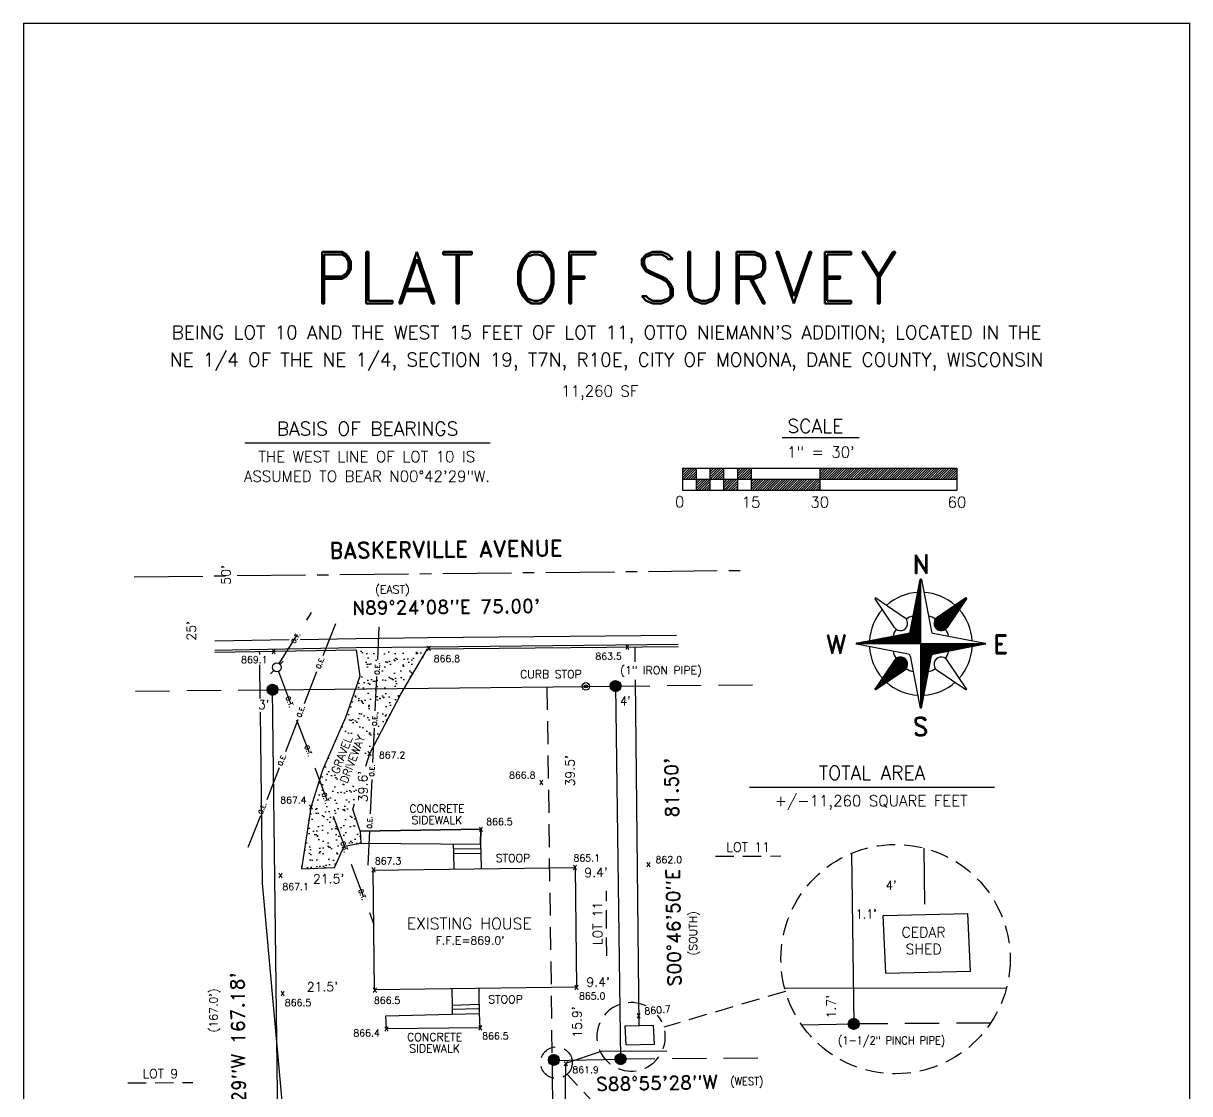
# Model space of a CAD drawing. Extents: x 831028 to 919050, y 477368 to 477788.
# Drawn here: x 831027.5 to 831282.5, y 477554.5 to 477788.4 of the extents above; entities that cross this region are included whole.
import ezdxf
from ezdxf.enums import TextEntityAlignment as Align

# ---------------------------------------------------------------- set-up
doc = ezdxf.new("R2010")
doc.units = 0
doc.header["$MEASUREMENT"] = 0
for name, pattern in [('ACAD_ISO10W100', [18, 12, -3, 0, -3]), ('CENTER2', [1.125, 0.75, -0.125, 0.125, -0.125]), ('DASHED', [0.75, 0.5, -0.25]), ('DASHED2', [0.375, 0.25, -0.125])]:
    doc.linetypes.add(name, pattern=pattern)
doc.layers.get('0').update_dxf_attribs({"linetype": 'CONTINUOUS'})
for name, color, linetype in [('AJOINERS', 3, 'DASHED2'), ('ANNOTATION', 7, 'CONTINUOUS'), ('BOUNDARY', 5, 'CONTINUOUS'), ('BUILDINGS', 3, 'CONTINUOUS'), ('CL', 2, 'ACAD_ISO10W100'), ('concrere', 1, 'CONTINUOUS'), ('FENCE', 1, 'FENCELINE1'), ('GRAVEL', 1, 'CONTINUOUS'), ('OVERHEAD', 7, 'DASHED'), ('SYMBOLS', 3, 'CONTINUOUS'), ('TEXT', 7, 'CONTINUOUS'), ('TITLES', 3, 'CONTINUOUS')]:
    doc.layers.add(name, color=color, linetype=linetype)
doc.styles.add('ROMAND', font='romand', dxfattribs={"oblique": 10, "height": 8})
doc.styles.add('ROMANS', font='romans', dxfattribs={"oblique": 1, "height": 10})
doc.linetypes.add('FENCELINE1', pattern='A,0.25,-0.1,[133,ltypeshp.shx,S=0.1,R=0,X=-0.1,Y=0],-0.1,1', length=1.45)
doc.linetypes.add('FENCELINE2', pattern='A,0.25,-0.1,[132,ltypeshp.shx,S=0.1,R=0,X=-0.1,Y=0],-0.1,1', length=1.45)
doc.linetypes.add('ZIGZAG', pattern='A,0.0001,-0.2,[131,ltypeshp.shx,S=0.2,R=0,X=-0.2,Y=0],-0.4,[131,ltypeshp.shx,S=0.2,R=180,X=0.2,Y=0],-0.2', length=0.8001)

# ---------------------------------------------------------------- blocks, each defined once
blk = doc.blocks.new('*X2')
at = {"color": 0}
for p, q in [((4792.35, 13162.2, 100), (4794.27, 13164.12, 100)), ((4792.35, 13162.37, 100), (4794.1, 13164.12, 100)), ((4792.37, 13162.57, 100), (4793.91, 13164.11, 100)), ((4792.37, 13162.04, 100), (4794.43, 13164.1, 100)), ((4792.4, 13161.9, 100), (4794.58, 13164.07, 100)), ((4792.41, 13162.79, 100), (4793.69, 13164.06, 100)), ((4792.44, 13161.76, 100), (4794.72, 13164.03, 100)), ((4792.49, 13161.63, 100), (4794.84, 13163.98, 100)), ((4792.51, 13163.06, 100), (4793.41, 13163.96, 100)), ((4792.55, 13161.51, 100), (4794.97, 13163.93, 100)), ((4792.61, 13161.39, 100), (4795.08, 13163.87, 100)), ((4792.68, 13161.29, 100), (4795.19, 13163.8, 100)), ((4792.75, 13161.19, 100), (4795.29, 13163.72, 100)), ((4792.84, 13161.09, 100), (4795.38, 13163.64, 100)), ((4792.93, 13161, 100), (4795.47, 13163.55, 100)), ((4793.02, 13160.92, 100), (4795.55, 13163.45, 100)), ((4793.12, 13160.85, 100), (4795.63, 13163.35, 100)), ((4793.23, 13160.78, 100), (4795.7, 13163.24, 100)), ((4793.34, 13160.71, 100), (4795.76, 13163.13, 100)), ((4793.46, 13160.66, 100), (4795.81, 13163.01, 100)), ((4793.59, 13160.61, 100), (4795.86, 13162.88, 100)), ((4793.73, 13160.57, 100), (4795.9, 13162.74, 100)), ((4793.88, 13160.54, 100), (4795.93, 13162.59, 100)), ((4794.04, 13160.53, 100), (4795.95, 13162.43, 100)), ((4794.21, 13160.52, 100), (4795.95, 13162.26, 100)), ((4794.41, 13160.54, 100), (4795.93, 13162.07, 100)), ((4794.63, 13160.59, 100), (4795.89, 13161.84, 100)), ((4794.91, 13160.69, 100), (4795.78, 13161.56, 100))]:
    blk.add_line(p, q, dxfattribs=at)
blk = doc.blocks.new('*X3')
at = {"color": 0}
for p, q in [((-3595.4, 20421.5), (-3593.3, 20423.5)), ((-3595.2, 20422.6), (-3593.3, 20424.4)), ((-3595, 20423.7), (-3593.3, 20425.3)), ((-3594.8, 20424.8), (-3593.3, 20426.2)), ((-3594.6, 20425.9), (-3593.3, 20427.1)), ((-3594.3, 20427), (-3593.3, 20428)), ((-3594.1, 20428), (-3593.3, 20428.9)), ((-3593.9, 20429.1), (-3593.3, 20429.7)), ((-3598.1, 20407.2), (-3593.3, 20412.1)), ((-3597.9, 20408.3), (-3593.3, 20412.9)), ((-3597.7, 20409.4), (-3593.3, 20413.8)), ((-3597.5, 20410.5), (-3593.3, 20414.7)), ((-3597.3, 20411.6), (-3593.3, 20415.6)), ((-3597.1, 20412.7), (-3593.3, 20416.5)), ((-3596.9, 20413.8), (-3593.3, 20417.4)), ((-3596.7, 20414.9), (-3593.3, 20418.2)), ((-3596.5, 20416), (-3593.3, 20419.1)), ((-3596.2, 20417.1), (-3593.3, 20420)), ((-3596, 20418.2), (-3593.3, 20420.9)), ((-3595.8, 20419.3), (-3593.3, 20421.8)), ((-3595.6, 20420.4), (-3593.3, 20422.7)), ((-3578.8, 20382.4), (-3549.4, 20411.8)), ((-3578.3, 20382), (-3548.8, 20411.5)), ((-3600.9, 20393), (-3593.3, 20400.6)), ((-3600.7, 20394.1), (-3593.3, 20401.5)), ((-3600.5, 20395.2), (-3593.3, 20402.3)), ((-3600.3, 20396.3), (-3593.3, 20403.2)), ((-3600, 20397.4), (-3593.3, 20404.1)), ((-3599.8, 20398.5), (-3593.3, 20405)), ((-3599.6, 20399.6), (-3593.3, 20405.9)), ((-3599.4, 20400.7), (-3593.3, 20406.8)), ((-3599.2, 20401.8), (-3593.3, 20407.6)), ((-3599, 20402.9), (-3593.3, 20408.5)), ((-3598.8, 20404), (-3593.3, 20409.4)), ((-3598.6, 20405.1), (-3593.3, 20410.3)), ((-3598.4, 20406.1), (-3593.3, 20411.2)), ((-3580.4, 20386.1), (-3565.7, 20400.8)), ((-3580.3, 20385.3), (-3563, 20402.6)), ((-3580.1, 20384.6), (-3560.3, 20404.5)), ((-3579.8, 20384), (-3557.5, 20406.3)), ((-3579.5, 20383.4), (-3554.8, 20408.2)), ((-3579.2, 20382.9), (-3552.1, 20410)), ((-3577.9, 20381.6), (-3549.7, 20409.7)), ((-3577.4, 20381.2), (-3551.6, 20407)), ((-3576.8, 20380.9), (-3553.4, 20404.2)), ((-3576.2, 20380.6), (-3555.3, 20401.5)), ((-3603.7, 20378.7), (-3593.3, 20389.1)), ((-3603.4, 20379.9), (-3593.3, 20390)), ((-3603.2, 20381), (-3593.3, 20390.8)), ((-3603, 20382.1), (-3593.3, 20391.7)), ((-3602.8, 20383.2), (-3593.3, 20392.6)), ((-3602.6, 20384.2), (-3593.3, 20393.5)), ((-3602.4, 20385.3), (-3593.3, 20394.4)), ((-3602.2, 20386.4), (-3593.3, 20395.3)), ((-3601.9, 20387.5), (-3593.3, 20396.1)), ((-3601.7, 20388.6), (-3593.3, 20397)), ((-3601.5, 20389.7), (-3593.3, 20397.9)), ((-3601.3, 20390.8), (-3593.3, 20398.8)), ((-3601.1, 20391.9), (-3593.3, 20399.7)), ((-3580.5, 20386.9), (-3568.5, 20398.9)), ((-3580.5, 20387.8), (-3571.2, 20397.1)), ((-3580.3, 20388.9), (-3573.9, 20395.2)), ((-3579.7, 20390.3), (-3576.7, 20393.4)), ((-3575.6, 20380.3), (-3557.1, 20398.8)), ((-3574.8, 20380.2), (-3559, 20396)), ((-3574.1, 20380.1), (-3560.8, 20393.3)), ((-3573.2, 20380), (-3562.7, 20390.5)), ((-3615.2, 20367.2), (-3604.8, 20377.6)), ((-3614.3, 20367.2), (-3593.3, 20388.2)), ((-3613.4, 20367.2), (-3593.3, 20387.3)), ((-3612.5, 20367.2), (-3593.3, 20386.4)), ((-3611.6, 20367.2), (-3593.3, 20385.5)), ((-3610.8, 20367.2), (-3593.3, 20384.7)), ((-3609.9, 20367.2), (-3593.3, 20383.8)), ((-3609, 20367.2), (-3593.3, 20382.9)), ((-3608.1, 20367.2), (-3593.3, 20382)), ((-3607.2, 20367.2), (-3593.3, 20381.1)), ((-3606.3, 20367.2), (-3593.3, 20380.2)), ((-3605.5, 20367.2), (-3593.3, 20379.4)), ((-3604.6, 20367.2), (-3593.3, 20378.5)), ((-3603.7, 20367.2), (-3593.3, 20377.6)), ((-3572.2, 20380.2), (-3564.5, 20387.8)), ((-3570.9, 20380.5), (-3566.4, 20385.1)), ((-3655.8, 20367.2), (-3655.2, 20367.8)), ((-3655, 20367.2), (-3654.2, 20368)), ((-3654.1, 20367.2), (-3653.1, 20368.2)), ((-3653.2, 20367.2), (-3652, 20368.5)), ((-3652.3, 20367.2), (-3650.9, 20368.7)), ((-3651.4, 20367.2), (-3649.8, 20368.9)), ((-3650.5, 20367.2), (-3648.7, 20369.1)), ((-3649.7, 20367.2), (-3647.6, 20369.3)), ((-3648.8, 20367.2), (-3646.5, 20369.5)), ((-3647.9, 20367.2), (-3645.4, 20369.7)), ((-3647, 20367.2), (-3644.3, 20369.9)), ((-3646.1, 20367.2), (-3643.2, 20370.1)), ((-3645.2, 20367.2), (-3642.1, 20370.4)), ((-3644.4, 20367.2), (-3641, 20370.6)), ((-3643.5, 20367.2), (-3639.9, 20370.8)), ((-3642.6, 20367.2), (-3638.8, 20371)), ((-3641.7, 20367.2), (-3637.7, 20371.2)), ((-3640.8, 20367.2), (-3636.6, 20371.4)), ((-3639.9, 20367.2), (-3635.5, 20371.6)), ((-3639, 20367.2), (-3634.4, 20371.8)), ((-3638.2, 20367.2), (-3633.3, 20372)), ((-3637.3, 20367.2), (-3632.3, 20372.3)), ((-3636.4, 20367.2), (-3631.2, 20372.5)), ((-3635.5, 20367.2), (-3630.1, 20372.7)), ((-3634.6, 20367.2), (-3629, 20372.9)), ((-3633.7, 20367.2), (-3627.9, 20373.1)), ((-3632.9, 20367.2), (-3626.8, 20373.3)), ((-3632, 20367.2), (-3625.7, 20373.5)), ((-3631.1, 20367.2), (-3624.6, 20373.7)), ((-3630.2, 20367.2), (-3623.5, 20373.9)), ((-3629.3, 20367.2), (-3622.4, 20374.2)), ((-3628.4, 20367.2), (-3621.3, 20374.4)), ((-3627.6, 20367.2), (-3620.2, 20374.6)), ((-3626.7, 20367.2), (-3619.1, 20374.8)), ((-3625.8, 20367.2), (-3618, 20375)), ((-3624.9, 20367.2), (-3616.9, 20375.2)), ((-3624, 20367.2), (-3615.8, 20375.4)), ((-3623.1, 20367.2), (-3614.7, 20375.6)), ((-3622.3, 20367.2), (-3613.6, 20375.8)), ((-3621.4, 20367.2), (-3612.5, 20376.1)), ((-3620.5, 20367.2), (-3611.4, 20376.3)), ((-3619.6, 20367.2), (-3610.4, 20376.5)), ((-3618.7, 20367.2), (-3609.3, 20376.7)), ((-3617.8, 20367.2), (-3608.2, 20376.9)), ((-3617, 20367.2), (-3607.1, 20377.1)), ((-3616.1, 20367.2), (-3606, 20377.3)), ((-3602.8, 20367.2), (-3593.3, 20376.7)), ((-3601.9, 20367.2), (-3593.3, 20375.8)), ((-3601, 20367.2), (-3593.3, 20374.9)), ((-3600.2, 20367.2), (-3593.3, 20374.1)), ((-3599.3, 20367.2), (-3593.3, 20373.2)), ((-3598.4, 20367.2), (-3593.3, 20372.3)), ((-3597.5, 20367.2), (-3593.3, 20371.4)), ((-3596.6, 20367.2), (-3593.3, 20370.5)), ((-3595.7, 20367.2), (-3593.3, 20369.6)), ((-3594.9, 20367.2), (-3593.3, 20368.7)), ((-3594, 20367.2), (-3593.3, 20367.9)), ((-3593.3, 20367), (-3593.1, 20367.2)), ((-3593.3, 20366.1), (-3592.2, 20367.2)), ((-3593.3, 20365.2), (-3591.3, 20367.2)), ((-3593.3, 20364.3), (-3590.4, 20367.2)), ((-3593.3, 20363.4), (-3589.5, 20367.2)), ((-3593.3, 20362.6), (-3588.7, 20367.2)), ((-3593.3, 20361.7), (-3587.8, 20367.2)), ((-3593.3, 20360.8), (-3586.9, 20367.2)), ((-3593.3, 20359.9), (-3586, 20367.2)), ((-3593.3, 20359), (-3585.1, 20367.2)), ((-3593.3, 20358.1), (-3584.2, 20367.2)), ((-3593.3, 20357.3), (-3583.4, 20367.2)), ((-3593.3, 20356.4), (-3582.5, 20367.2)), ((-3593.3, 20355.5), (-3581.6, 20367.2)), ((-3593.3, 20354.6), (-3580.7, 20367.2)), ((-3593.3, 20353.7), (-3579.8, 20367.2)), ((-3593.3, 20352.8), (-3578.9, 20367.2)), ((-3593.3, 20352), (-3578.1, 20367.2)), ((-3593.3, 20351.1), (-3577.2, 20367.2)), ((-3593.3, 20350.2), (-3576.3, 20367.2)), ((-3593.3, 20349.3), (-3575.4, 20367.2)), ((-3593.3, 20348.4), (-3574.5, 20367.2)), ((-3593.3, 20347.5), (-3573.6, 20367.2)), ((-3593.3, 20346.7), (-3572.8, 20367.2)), ((-3593.3, 20345.8), (-3571.9, 20367.2)), ((-3581.2, 20357), (-3571, 20367.2)), ((-3580.1, 20357.3), (-3570.1, 20367.2)), ((-3579, 20357.5), (-3569.2, 20367.2)), ((-3577.9, 20357.7), (-3568.3, 20367.2)), ((-3576.8, 20357.9), (-3567.5, 20367.2)), ((-3575.7, 20358.1), (-3566.6, 20367.2)), ((-3574.6, 20358.3), (-3565.7, 20367.2)), ((-3573.5, 20358.5), (-3564.8, 20367.2)), ((-3572.4, 20358.7), (-3563.9, 20367.2)), ((-3571.3, 20358.9), (-3563, 20367.2)), ((-3570.2, 20359.2), (-3562.1, 20367.2)), ((-3569.1, 20359.4), (-3561.3, 20367.2)), ((-3568, 20359.6), (-3560.4, 20367.2)), ((-3566.9, 20359.8), (-3559.5, 20367.2)), ((-3565.8, 20360), (-3558.6, 20367.2)), ((-3564.8, 20360.2), (-3557.7, 20367.2)), ((-3563.7, 20360.4), (-3556.8, 20367.2)), ((-3562.6, 20360.6), (-3556, 20367.2)), ((-3561.5, 20360.8), (-3555.1, 20367.2)), ((-3560.4, 20361.1), (-3554.2, 20367.2)), ((-3559.3, 20361.3), (-3553.3, 20367.2)), ((-3558.2, 20361.5), (-3552.4, 20367.2)), ((-3557.1, 20361.7), (-3551.5, 20367.2)), ((-3556, 20361.9), (-3550.7, 20367.2)), ((-3554.9, 20362.1), (-3549.8, 20367.2)), ((-3553.8, 20362.3), (-3548.9, 20367.2)), ((-3552.7, 20362.5), (-3548, 20367.2)), ((-3551.6, 20362.7), (-3547.1, 20367.2)), ((-3550.5, 20363), (-3546.2, 20367.2)), ((-3549.4, 20363.2), (-3545.4, 20367.2)), ((-3548.3, 20363.4), (-3544.5, 20367.2)), ((-3547.2, 20363.6), (-3543.6, 20367.2)), ((-3546.1, 20363.8), (-3542.7, 20367.2)), ((-3545, 20364), (-3541.8, 20367.2)), ((-3543.9, 20364.2), (-3540.9, 20367.2)), ((-3542.9, 20364.4), (-3540.1, 20367.2)), ((-3541.8, 20364.6), (-3539.2, 20367.2)), ((-3540.7, 20364.9), (-3538.3, 20367.2)), ((-3539.6, 20365.1), (-3537.4, 20367.2)), ((-3538.5, 20365.3), (-3536.5, 20367.2)), ((-3537.4, 20365.5), (-3535.6, 20367.2)), ((-3536.3, 20365.7), (-3534.7, 20367.2)), ((-3535.2, 20365.9), (-3533.9, 20367.2)), ((-3534.1, 20366.1), (-3533, 20367.2)), ((-3533, 20366.3), (-3532.1, 20367.2)), ((-3531.9, 20366.5), (-3531.2, 20367.2)), ((-3530.8, 20366.8), (-3530.5, 20367.1)), ((-3593.3, 20344.9), (-3583.1, 20355.1)), ((-3637.9, 20323.3), (-3608.5, 20352.7)), ((-3637.6, 20322.7), (-3608.1, 20352.2)), ((-3636.1, 20326), (-3609, 20353.1)), ((-3635.8, 20323.6), (-3607.7, 20351.8)), ((-3634.3, 20328.7), (-3609.5, 20353.4)), ((-3633.1, 20325.5), (-3607.3, 20351.3)), ((-3632.4, 20331.4), (-3610.1, 20353.7)), ((-3630.6, 20334.2), (-3610.7, 20354)), ((-3630.3, 20327.3), (-3607, 20350.7)), ((-3628.7, 20336.9), (-3611.4, 20354.2)), ((-3627.6, 20329.2), (-3606.7, 20350.1)), ((-3626.9, 20339.6), (-3612.2, 20354.3)), ((-3625, 20342.4), (-3613, 20354.4)), ((-3624.9, 20331), (-3606.4, 20349.4)), ((-3623.2, 20345.1), (-3613.9, 20354.4)), ((-3622.1, 20332.9), (-3606.3, 20348.7)), ((-3621.3, 20347.8), (-3615, 20354.2)), ((-3619.5, 20350.6), (-3616.5, 20353.6)), ((-3619.4, 20334.7), (-3606.2, 20348)), ((-3616.7, 20336.6), (-3606.2, 20347.1)), ((-3613.9, 20338.4), (-3606.3, 20346.1)), ((-3611.2, 20340.3), (-3606.6, 20344.8)), ((-3593.3, 20344), (-3583.4, 20354)), ((-3593.3, 20343.1), (-3583.6, 20352.9)), ((-3593.3, 20342.2), (-3583.8, 20351.8)), ((-3593.3, 20341.3), (-3584, 20350.7)), ((-3593.3, 20340.5), (-3584.2, 20349.6)), ((-3593.3, 20339.6), (-3584.4, 20348.5)), ((-3593.3, 20338.7), (-3584.6, 20347.4)), ((-3593.3, 20337.8), (-3584.8, 20346.3)), ((-3593.3, 20336.9), (-3585, 20345.2)), ((-3593.3, 20336), (-3585.3, 20344.1)), ((-3593.3, 20335.2), (-3585.5, 20343)), ((-3593.3, 20334.3), (-3585.7, 20341.9)), ((-3593.3, 20333.4), (-3585.9, 20340.8)), ((-3593.3, 20332.5), (-3586.1, 20339.7)), ((-3593.3, 20331.6), (-3586.3, 20338.6)), ((-3593.3, 20330.7), (-3586.5, 20337.6)), ((-3593.3, 20329.9), (-3586.7, 20336.5)), ((-3593.3, 20329), (-3586.9, 20335.4)), ((-3593.3, 20328.1), (-3587.2, 20334.3)), ((-3593.3, 20327.2), (-3587.4, 20333.2)), ((-3593.3, 20326.3), (-3587.6, 20332.1)), ((-3593.3, 20325.4), (-3587.8, 20331)), ((-3593.3, 20324.6), (-3588, 20329.9)), ((-3593.3, 20323.7), (-3588.2, 20328.8)), ((-3593.3, 20322.8), (-3588.4, 20327.7)), ((-3593.3, 20321.9), (-3588.6, 20326.6)), ((-3593.3, 20321), (-3588.8, 20325.5)), ((-3593.3, 20320.1), (-3589.1, 20324.4)), ((-3593.3, 20319.3), (-3589.3, 20323.3)), ((-3593.3, 20318.4), (-3589.5, 20322.2)), ((-3593.3, 20317.5), (-3589.7, 20321.1)), ((-3593.3, 20316.6), (-3589.9, 20320)), ((-3593.3, 20315.7), (-3590.1, 20318.9)), ((-3593.3, 20314.8), (-3590.3, 20317.8)), ((-3593.3, 20313.9), (-3590.5, 20316.7)), ((-3593.3, 20313.1), (-3590.7, 20315.7)), ((-3593.3, 20312.2), (-3591, 20314.6)), ((-3593.3, 20311.3), (-3591.2, 20313.5)), ((-3593.3, 20310.4), (-3591.4, 20312.4)), ((-3593.3, 20309.5), (-3591.6, 20311.3)), ((-3593.3, 20308.6), (-3591.8, 20310.2)), ((-3593.3, 20307.8), (-3592, 20309.1)), ((-3593.3, 20306.9), (-3592.2, 20308)), ((-3593.3, 20306), (-3592.4, 20306.9)), ((-3593.3, 20305.1), (-3592.6, 20305.8)), ((-3593.2, 20304.4), (-3592.9, 20304.7))]:
    blk.add_line(p, q, dxfattribs=at)
blk = doc.blocks.new('*X0')
at = {"color": 0}
for p, q in [((4800.3, 6866.81), (4803.8, 6870.32)), ((4800.3, 6867.7), (4802.92, 6870.32)), ((4800.3, 6868.58), (4802.03, 6870.32)), ((4800.3, 6869.47), (4801.15, 6870.32)), ((4800.68, 6866.32), (4804.68, 6870.32)), ((4801.57, 6866.32), (4805.3, 6870.05)), ((4802.45, 6866.32), (4805.3, 6869.16)), ((4803.34, 6866.32), (4805.3, 6868.28)), ((4810.3, 6867.09), (4813.52, 6870.32)), ((4810.3, 6867.98), (4812.64, 6870.32)), ((4810.3, 6868.86), (4811.76, 6870.32)), ((4810.3, 6869.74), (4810.87, 6870.32)), ((4810.41, 6866.32), (4814.41, 6870.32)), ((4811.29, 6866.32), (4815.29, 6870.32)), ((4812.17, 6866.32), (4815.3, 6869.44)), ((4813.06, 6866.32), (4815.3, 6868.56)), ((4820.3, 6866.49), (4824.13, 6870.32)), ((4820.3, 6867.37), (4823.25, 6870.32)), ((4820.3, 6868.25), (4822.36, 6870.32)), ((4820.3, 6869.14), (4821.48, 6870.32)), ((4820.3, 6870.02), (4820.59, 6870.32)), ((4821.01, 6866.32), (4825.01, 6870.32)), ((4821.9, 6866.32), (4825.3, 6869.72)), ((4822.78, 6866.32), (4825.3, 6868.83)), ((4850.3, 6866.43), (4854.18, 6870.32)), ((4850.3, 6867.32), (4853.3, 6870.32)), ((4850.3, 6868.2), (4852.41, 6870.32)), ((4850.3, 6869.09), (4851.53, 6870.32)), ((4850.3, 6869.97), (4850.65, 6870.32)), ((4851.07, 6866.32), (4855.07, 6870.32)), ((4851.95, 6866.32), (4855.95, 6870.32)), ((4852.83, 6866.32), (4856.83, 6870.32)), ((4853.72, 6866.32), (4857.72, 6870.32)), ((4854.6, 6866.32), (4858.6, 6870.32)), ((4855.49, 6866.32), (4859.49, 6870.32)), ((4856.37, 6866.32), (4860.37, 6870.32)), ((4857.25, 6866.32), (4861.25, 6870.32)), ((4858.14, 6866.32), (4862.14, 6870.32)), ((4859.02, 6866.32), (4863.02, 6870.32)), ((4859.9, 6866.32), (4863.9, 6870.32)), ((4860.79, 6866.32), (4864.79, 6870.32)), ((4861.67, 6866.32), (4865.67, 6870.32)), ((4862.56, 6866.32), (4866.56, 6870.32)), ((4863.44, 6866.32), (4867.44, 6870.32)), ((4864.32, 6866.32), (4868.32, 6870.32)), ((4865.21, 6866.32), (4869.21, 6870.32)), ((4866.09, 6866.32), (4870.09, 6870.32)), ((4866.98, 6866.32), (4870.98, 6870.32)), ((4867.86, 6866.32), (4871.86, 6870.32)), ((4868.74, 6866.32), (4872.74, 6870.32)), ((4869.63, 6866.32), (4873.63, 6870.32)), ((4870.51, 6866.32), (4874.51, 6870.32)), ((4871.39, 6866.32), (4875.39, 6870.32)), ((4872.28, 6866.32), (4876.28, 6870.32)), ((4873.16, 6866.32), (4877.16, 6870.32)), ((4874.05, 6866.32), (4878.05, 6870.32)), ((4874.93, 6866.32), (4878.93, 6870.32)), ((4875.81, 6866.32), (4879.81, 6870.32)), ((4876.7, 6866.32), (4880.7, 6870.32)), ((4877.58, 6866.32), (4881.58, 6870.32)), ((4878.47, 6866.32), (4882.47, 6870.32)), ((4879.35, 6866.32), (4883.35, 6870.32)), ((4880.23, 6866.32), (4884.23, 6870.32)), ((4881.12, 6866.32), (4885.12, 6870.32)), ((4882, 6866.32), (4886, 6870.32)), ((4882.89, 6866.32), (4886.89, 6870.32)), ((4883.77, 6866.32), (4887.77, 6870.32)), ((4884.65, 6866.32), (4888.65, 6870.32)), ((4885.54, 6866.32), (4889.54, 6870.32)), ((4886.42, 6866.32), (4890.42, 6870.32)), ((4887.3, 6866.32), (4891.3, 6870.32)), ((4888.19, 6866.32), (4892.19, 6870.32)), ((4889.07, 6866.32), (4893.07, 6870.32)), ((4889.96, 6866.32), (4893.96, 6870.32)), ((4890.84, 6866.32), (4894.84, 6870.32)), ((4891.72, 6866.32), (4895.72, 6870.32)), ((4892.61, 6866.32), (4896.61, 6870.32)), ((4893.49, 6866.32), (4897.49, 6870.32)), ((4894.38, 6866.32), (4898.38, 6870.32)), ((4895.26, 6866.32), (4899.26, 6870.32)), ((4896.14, 6866.32), (4900.14, 6870.32)), ((4897.03, 6866.32), (4900.3, 6869.59)), ((4897.91, 6866.32), (4900.3, 6868.7)), ((4804.22, 6866.32), (4805.3, 6867.4)), ((4805.1, 6866.32), (4805.3, 6866.51)), ((4805.3, 6862.98), (4808.64, 6866.32)), ((4805.3, 6863.86), (4807.76, 6866.32)), ((4805.3, 6864.74), (4806.87, 6866.32)), ((4805.3, 6865.63), (4805.99, 6866.32)), ((4805.52, 6862.32), (4809.52, 6866.32)), ((4806.41, 6862.32), (4810.3, 6866.21)), ((4807.29, 6862.32), (4810.3, 6865.32)), ((4808.17, 6862.32), (4810.3, 6864.44)), ((4813.94, 6866.32), (4815.3, 6867.67)), ((4814.83, 6866.32), (4815.3, 6866.79)), ((4815.3, 6862.37), (4819.25, 6866.32)), ((4815.3, 6863.25), (4818.36, 6866.32)), ((4815.3, 6864.14), (4817.48, 6866.32)), ((4815.3, 6865.02), (4816.59, 6866.32)), ((4815.3, 6865.91), (4815.71, 6866.32)), ((4816.13, 6862.32), (4820.13, 6866.32)), ((4817.01, 6862.32), (4820.3, 6865.6)), ((4817.9, 6862.32), (4820.3, 6864.72)), ((4818.78, 6862.32), (4820.3, 6863.83)), ((4823.67, 6866.32), (4825.3, 6867.95)), ((4824.55, 6866.32), (4825.3, 6867.07)), ((4825.3, 6862.65), (4828.97, 6866.32)), ((4825.3, 6863.53), (4828.08, 6866.32)), ((4825.3, 6864.41), (4827.2, 6866.32)), ((4825.3, 6865.3), (4826.32, 6866.32)), ((4825.3, 6866.18), (4825.43, 6866.32)), ((4825.85, 6862.32), (4829.85, 6866.32)), ((4826.74, 6862.32), (4830.74, 6866.32)), ((4827.62, 6862.32), (4831.62, 6866.32)), ((4828.5, 6862.32), (4832.5, 6866.32)), ((4829.39, 6862.32), (4833.39, 6866.32)), ((4830.27, 6862.32), (4834.27, 6866.32)), ((4831.16, 6862.32), (4835.16, 6866.32)), ((4832.04, 6862.32), (4836.04, 6866.32)), ((4832.92, 6862.32), (4836.92, 6866.32)), ((4833.81, 6862.32), (4837.81, 6866.32)), ((4834.69, 6862.32), (4838.69, 6866.32)), ((4835.58, 6862.32), (4839.58, 6866.32)), ((4836.46, 6862.32), (4840.46, 6866.32)), ((4837.34, 6862.32), (4841.34, 6866.32)), ((4838.23, 6862.32), (4842.23, 6866.32)), ((4839.11, 6862.32), (4843.11, 6866.32)), ((4839.99, 6862.32), (4843.99, 6866.32)), ((4840.88, 6862.32), (4844.88, 6866.32)), ((4841.76, 6862.32), (4845.76, 6866.32)), ((4842.65, 6862.32), (4846.65, 6866.32)), ((4843.53, 6862.32), (4847.53, 6866.32)), ((4844.41, 6862.32), (4848.41, 6866.32)), ((4845.3, 6862.32), (4849.3, 6866.32)), ((4846.18, 6862.32), (4850.18, 6866.32)), ((4847.07, 6862.32), (4850.3, 6865.55)), ((4847.95, 6862.32), (4850.3, 6864.67)), ((4848.83, 6862.32), (4850.3, 6863.78)), ((4898.8, 6866.32), (4900.3, 6867.82)), ((4899.68, 6866.32), (4900.3, 6866.94)), ((4809.06, 6862.32), (4810.3, 6863.56)), ((4809.94, 6862.32), (4810.3, 6862.67)), ((4819.67, 6862.32), (4820.3, 6862.95)), ((4849.72, 6862.32), (4850.3, 6862.9))]:
    blk.add_line(p, q, dxfattribs=at)

msp = doc.modelspace()

# ---------------------------------------------------------------- hatches: boundary and pattern name
at = {"layer": 'concrere'}
h = msp.add_hatch(dxfattribs=at)
h.set_pattern_fill('AR-SAND', color=256, scale=1.5, style=0)
h.set_pattern_definition([(37.5, (0, 0), (-0.094490037, 2.8902356535), [0, -2.28, 0, -2.55, 0, -2.4375]), (7.5, (0, 0), (2.654665058, 4.233219098), [0, -1.23, 0, -2.055, 0, -0.7875]), (327.5, (-1.845, 0), (4.6712127926, 0.00848858), [0, -0.75, 0, -2.7, 0, -3.525]), (317.5, (-1.845, 0), (4.509189907, 1.316513347), [0, -0.375, 0, -1.77, 0, -2.025])])
h.paths.add_polyline_path([(831115.92, 477651.65), (831110.09, 477641.79), (831103.29, 477628.84), (831099.57, 477616.65), (831101.18, 477611.82), (831101.33, 477609.19), (831097.67, 477608.56), (831095.57, 477603.9), (831088.32, 477603.6), (831090.36, 477617.02), (831092.93, 477625.17), (831097.99, 477636.65), (831101.12, 477645.7), (831100.33, 477651.45)])
h.paths.add_polyline_path([(831103.39, 477617.86), (831103.32, 477626), (831099.75, 477626.03), (831099.81, 477617.88)], flags=25)
h.paths.add_polyline_path([(831098.43, 477621.19), (831102.97, 477633.06), (831100.52, 477634), (831095.98, 477622.12)], flags=24)
h.paths.add_polyline_path([(831096.57, 477623.33), (831100.16, 477632.71), (831097.71, 477633.64), (831094.12, 477624.26)], flags=24)
h.paths.add_polyline_path([(831096.52, 477609.5), (831097.55, 477606.76), (831098.96, 477607.29), (831097.92, 477610.03)], flags=24)
h.paths.add_polyline_path([(831092.42, 477620.15), (831093.46, 477617.41), (831094.86, 477617.94), (831093.82, 477620.68)], flags=24)
h.paths.add_polyline_path([(831105.04, 477634.58), (831105.19, 477637.65), (831103.69, 477637.72), (831103.55, 477634.65)], flags=24)
h.paths.add_polyline_path([(831105.59, 477645.78), (831105.74, 477648.85), (831104.24, 477648.92), (831104.1, 477645.85)], flags=24)

# ---------------------------------------------------------------- linework, layer by layer
for p, q in [((831027.53, 477788.36, 0.19), (831027.53, 477368.36, 0.19)), ((831027.53, 477788.36, 0.19), (831282.53, 477788.36, 0.19)), ((831282.53, 477368.36, 0.19), (831282.53, 477788.36, 0.19))]:
    msp.add_line(p, q)
at = {"layer": 'AJOINERS', "ltscale": 30}
for p, q in [((831157.01, 477643.54), (831186.98, 477643.85)), ((831052.02, 477642.44), (831082.01, 477642.75)), ((831239.02, 477569.92), (831209.07, 477569.72)), ((831188.12, 477562.25), (831158.12, 477562.05))]:
    msp.add_line(p, q, dxfattribs=at)
at = {"layer": 'BOUNDARY'}
for p, q in [((831082.01, 477642.75), (831157.01, 477643.54)), ((831157.01, 477643.54), (831158.12, 477562.05)), ((831084.08, 477475.59), (831082.01, 477642.75)), ((831208.57, 477607.02), (831209.07, 477569.72)), ((831197.7, 477569.51), (831209.07, 477569.72)), ((831143.12, 477561.77), (831158.12, 477562.05)), ((831143.12, 477561.77), (831144.01, 477476.27)), ((831143.51, 477561.86), (831143.51, 477561.86))]:
    msp.add_line(p, q, dxfattribs=at)
at = {"layer": 'BOUNDARY', "color": 7, "linetype": 'DASHED', "ltscale": 10}
msp.add_line((831142.01, 477643.38), (831143.12, 477561.77), dxfattribs=at)
at = {"layer": 'BUILDINGS'}
for p, q in [((831104.04, 477603.35), (831148.17, 477603.89)), ((831104.34, 477577.18), (831104.04, 477603.35)), ((831148.17, 477603.89), (831148.47, 477577.73)), ((831148.47, 477577.73), (831104.34, 477577.18))]:
    msp.add_line(p, q, dxfattribs=at)
at = {"layer": 'BUILDINGS', "color": 2}
for p, q in [((831215.5, 477593.41), (831234.03, 477593.86)), ((831216.11, 477580.79), (831215.5, 477593.41)), ((831234.64, 477581.25), (831234.03, 477593.86)), ((831216.11, 477580.79), (831234.64, 477581.25)), ((831159.11, 477569.33), (831165.29, 477569.48)), ((831159.31, 477565.13), (831159.11, 477569.33)), ((831165.49, 477565.28), (831165.29, 477569.48)), ((831159.31, 477565.13), (831165.49, 477565.28))]:
    msp.add_line(p, q, dxfattribs=at)
at = {"layer": 'CL', "linetype": 'CENTER2', "ltscale": 20}
msp.add_line((831051.75, 477667.44), (831186.72, 477668.85), dxfattribs=at)
at = {"layer": 'concrere'}
for p, q in [((831083.65, 477648.31), (831084.35, 477649.01)), ((831081.58, 477646.24), (831082.28, 477646.94)), ((831121.54, 477607.95), (831127.5, 477608.04)), ((831121.61, 477606.93, 868.27), (831127.54, 477607.04, 868.05)), ((831121.21, 477577.39), (831121.26, 477573.86)), ((831127.22, 477574.05), (831127.18, 477577.47)), ((831121.26, 477573.86), (831127.22, 477574.05)), ((831121.26, 477573.86), (831121.32, 477571.85)), ((831127.22, 477573.02), (831121.29, 477572.86)), ((831127.22, 477574.05), (831127.22, 477571.98)), ((831143.51, 477561.86), (831143.12, 477561.77))]:
    msp.add_line(p, q, dxfattribs=at)
for points in [[(831069.42, 477653.42), (831085.64, 477653.7)], [(831088.05, 477653.74), (831100.3, 477653.95), (831115.89, 477654.15), (831170.32, 477654.67)], [(831069.42, 477651.42), (831100.33, 477651.95), (831115.91, 477652.15), (831170.68, 477652.67)], [(831069.42, 477650.92), (831100.33, 477651.45)], [(831115.92, 477651.65), (831170.77, 477652.18)], [(831101.18, 477611.82), (831127.54, 477612.26), (831127.45, 477609.03)], [(831101.33, 477609.19), (831127.45, 477609.03), (831127.54, 477612.26), (831101.18, 477611.82), (831101.33, 477609.19)], [(831121.47, 477608.98), (831121.61, 477606.93), (831121.66, 477603.56)], [(831127.45, 477609.03), (831127.54, 477607.04), (831127.59, 477603.64)]]:
    msp.add_lwpolyline(points, dxfattribs=at)
at = {"layer": 'concrere', "elevation": 866.29}
msp.add_lwpolyline([(831106.78, 477571.52), (831121.32, 477571.85), (831127.22, 477571.98), (831127.36, 477568.9), (831106.93, 477568.67), (831106.78, 477571.52)], dxfattribs=at)
at = {"layer": 'concrere'}
for radius in [0.828, 0.331]:
    msp.add_circle((831150.51, 477643.47), radius, dxfattribs=at)
at = {"layer": 'FENCE', "linetype": 'FENCELINE2', "ltscale": 5, "elevation": 2578.97, "flags": 128}
msp.add_lwpolyline([(831193.96, 477577.61), (831242.46, 477577.54)], dxfattribs=at)
at = {"layer": 'FENCE', "linetype": 'FENCELINE2', "ltscale": 5, "flags": 128}
msp.add_lwpolyline([(831168.23, 477563.69), (831158.9, 477563.74), (831153.87, 477563.71), (831146.08, 477561.06), (831144.92, 477476.22)], dxfattribs=at)
at = {"layer": 'GRAVEL'}
for points in [[(831100.33, 477651.45), (831101.12, 477645.7), (831097.99, 477636.65), (831092.93, 477625.17), (831090.36, 477617.02), (831088.32, 477603.6), (831095.57, 477603.9), (831097.67, 477608.56), (831101.33, 477609.19)], [(831102.44, 477626.04), (831103.29, 477628.84), (831110.09, 477641.79), (831115.92, 477651.65)], [(831101.18, 477611.82), (831099.57, 477616.65), (831099.94, 477617.84)]]:
    msp.add_lwpolyline(points, dxfattribs=at)
at = {"layer": 'OVERHEAD', "ltscale": 15}
for points in [[(831083.48, 477648.45), (831090.54, 477659.59)], [(831095.75, 477657.14), (831076.55, 477608)], [(831102.93, 477604.4), (831105.33, 477656.51)], [(831083.31, 477646.72), (831104.17, 477591.48)]]:
    msp.add_lwpolyline(points, dxfattribs=at)
at = {"layer": 'SYMBOLS', "color": 3, "linetype": 'Continuous'}
msp.add_line((831193.43, 477697.84), (831210.28, 477697.84), dxfattribs=at)
at = {"layer": 'SYMBOLS', "color": 4, "linetype": 'Continuous'}
for p, q in [((831171.64, 477691.15), (831171.64, 477686.35)), ((831171.64, 477691.15), (831231.64, 477691.15)), ((831174.64, 477691.15), (831174.64, 477686.35)), ((831177.64, 477691.15), (831177.64, 477686.35)), ((831180.64, 477691.15), (831180.64, 477686.35)), ((831183.64, 477691.15), (831183.64, 477686.35)), ((831186.64, 477691.15), (831186.64, 477686.35)), ((831201.64, 477691.15), (831201.64, 477686.35)), ((831231.64, 477691.15), (831231.64, 477686.35)), ((831171.64, 477688.75), (831201.64, 477688.75)), ((831201.64, 477688.75), (831231.64, 477688.75)), ((831171.64, 477686.35), (831231.64, 477686.35))]:
    msp.add_line(p, q, dxfattribs=at)
at = {"layer": 'SYMBOLS', "color": 0, "linetype": 'DASHED', "ltscale": 8}
for p, q in [((831194.17, 477576.83), (831167.58, 477569.02)), ((831160.95, 477543.11), (831146.44, 477558.73))]:
    msp.add_line(p, q, dxfattribs=at)
at = {"layer": 'SYMBOLS', "color": 1, "linetype": 'ZIGZAG', "ltscale": 2.5, "flags": 128}
for points in [[(831079.12, 477651.09), (831079.13, 477650.44)], [(831161.32, 477648.88), (831161.29, 477652.08)], [(831079.16, 477648.19), (831079.25, 477640.8)], [(831162.16, 477569.41), (831161.36, 477644.88)], [(831079.28, 477637.88), (831079.73, 477600.45), (831084.68, 477545.53)]]:
    msp.add_lwpolyline(points, dxfattribs=at)
at = {"layer": 'SYMBOLS', "color": 1, "linetype": 'ZIGZAG', "ltscale": 2.5, "elevation": 2581.96, "flags": 128}
msp.add_lwpolyline([(831224.62, 477595.89), (831224.49, 477608.15)], dxfattribs=at)
at = {"layer": 'SYMBOLS', "color": 1}
msp.add_circle((831082.96, 477647.63), 0.97, dxfattribs=at)
at = {"layer": 'SYMBOLS', "color": 0, "linetype": 'DASHED', "ltscale": 8}
for centre, radius in [((831218.22, 477583.89), 25.06), ((831144.09, 477561.26), 3.45)]:
    msp.add_circle(centre, radius, dxfattribs=at)
msp.add_arc((831160.4, 477566.91), 7.49, 64.1125, 39.26, dxfattribs=at)
at = {"layer": 'TEXT', "color": 3}
for p, q in [((831075.99, 477696.66, -0.94), (831129.58, 477696.66, -0.94)), ((831186.29, 477621.46, -0.94), (831239.88, 477621.46, -0.94))]:
    msp.add_line(p, q, dxfattribs=at)
at = {"layer": 'TEXT', "color": 0, "linetype": 'DASHED', "ltscale": 8}
for p, q in [((831178.86, 477606.35), (831193.11, 477606.42)), ((831155.08, 477584.58), (831155.02, 477598.83)), ((831050.35, 477556.85), (831064.6, 477556.91))]:
    msp.add_line(p, q, dxfattribs=at)
at = {"layer": 'TITLES'}
for p, q in [((831221.45, 477655.45), (831223.64, 477666.83)), ((831223.75, 477652.78), (831223.75, 477666.93)), ((831223.86, 477666.83), (831226.06, 477655.45)), ((831217.99, 477656.36), (831213.74, 477662.64)), ((831213.89, 477662.8), (831220.18, 477658.54)), ((831227.33, 477658.54), (831233.61, 477662.8)), ((831233.61, 477662.8), (831227.33, 477658.54)), ((831233.77, 477662.64), (831229.51, 477656.36)), ((831229.51, 477656.36), (831233.77, 477662.64)), ((831209.7, 477652.95), (831221.09, 477655.14)), ((831226.41, 477655.09), (831237.8, 477652.89)), ((831209.61, 477652.84), (831223.75, 477652.84)), ((831221.09, 477650.53), (831209.7, 477652.73)), ((831223.75, 477652.84), (831237.9, 477652.84)), ((831223.75, 477638.64), (831223.75, 477652.78)), ((831237.8, 477652.67), (831226.41, 477650.48)), ((831217.99, 477649.21), (831213.74, 477642.92)), ((831221.45, 477650.12), (831223.64, 477638.73)), ((831223.86, 477638.73), (831226.06, 477650.12)), ((831233.77, 477642.92), (831229.51, 477649.21)), ((831213.89, 477642.77), (831220.18, 477647.02)), ((831227.33, 477647.02), (831233.61, 477642.77))]:
    msp.add_line(p, q, dxfattribs=at)
for centre in [(831082.01, 477642.75), (831157.01, 477643.54), (831209.07, 477569.72), (831143.51, 477561.86, 862.56), (831158.12, 477562.05)]:
    msp.add_circle(centre, 1.19, dxfattribs=at)
for centre, radius, start, end in [((831223.75, 477666.81), 0.112, 10.9119, 169.0881), ((831223.75, 477652.78), 11.25, 93.3343, 131.6657), ((831223.75, 477652.78), 11.25, 48.3343, 86.6657), ((831213.83, 477662.7), 0.112, 55.9119, 214.0881), ((831233.67, 477662.7), 0.112, 325.9119, 124.0881), ((831233.67, 477662.7), 0.112, 325.9119, 124.0881), ((831223.75, 477652.78), 11.25, 138.3343, 176.6657), ((831219.29, 477657.24), 1.57, 214.0881, 55.9119), ((831223.75, 477652.78), 6.3, 105.1565, 120.6441), ((831223.75, 477652.78), 6.3, 59.3559, 74.8435), ((831228.21, 477657.24), 1.57, 124.0881, 325.9119), ((831228.21, 477657.24), 1.57, 124.0881, 325.9119), ((831223.75, 477652.78), 11.25, 3.3343, 41.6657), ((831223.75, 477652.78), 6.3, 149.3559, 164.8435), ((831223.75, 477652.78), 6.3, 15.1565, 30.6441), ((831221, 477655.53), 0.45, 280.9119, 349.0881), ((831226.5, 477655.53), 0.45, 190.9119, 259.0881), ((831209.72, 477652.84), 0.112, 100.9119, 259.0881), ((831223.75, 477652.78), 11.25, 183.3343, 221.6657), ((831223.75, 477652.78), 6.3, 195.1565, 210.6441), ((831223.75, 477652.78), 6.3, 329.3559, 344.8435), ((831223.75, 477652.78), 11.25, 318.3343, 356.6657), ((831237.78, 477652.78), 0.112, 280.9119, 79.0881), ((831219.29, 477648.32), 1.57, 304.0881, 145.9119), ((831221, 477650.03), 0.45, 10.9119, 79.0881), ((831226.5, 477650.03), 0.45, 100.9119, 169.0881), ((831228.21, 477648.32), 1.57, 34.0881, 235.9119), ((831223.75, 477652.78), 6.3, 239.3559, 254.8435), ((831223.75, 477652.78), 6.3, 285.1565, 300.6441), ((831223.75, 477652.78), 11.25, 228.3343, 266.6657), ((831223.75, 477652.78), 11.25, 273.3343, 311.6657), ((831213.83, 477642.86), 0.112, 145.9119, 304.0881), ((831233.67, 477642.86), 0.112, 235.9119, 34.0881)]:
    msp.add_arc(centre, radius, start, end, dxfattribs=at)

# ---------------------------------------------------------------- block references
at = {"layer": 'SYMBOLS', "color": 4, "linetype": 'Continuous', "xscale": 0.5999999878495812, "yscale": 0.5999999878523097, "zscale": 0.599999987849985}
msp.add_blockref('*X0', (828291.47, 473568.96), dxfattribs=at)
at = {"layer": 'TITLES', "color": 2}
for name, p, xscale, yscale, zscale in [('*X3', (832032.25, 473070.21), 0.2249999436918665, 0.2249999436918665, 0.2249999436937443), ('*X2', (827917.88, 468955.62, -66), 0.6599998347906699, 0.6599998350235006, 0.6599998348349647), ('*X2', (827992.87, 468956.41, -66), 0.6599998347906699, 0.6599998350235006, 0.6599998348349647), ('*X2', (828044.94, 468882.59, -66), 0.6599998347906699, 0.6599998350235006, 0.6599998348349647), ('*X2', (827979.37, 468874.73, 796.56), 0.6599998347906699, 0.6599998350235006, 0.6599998348349647), ('*X2', (827993.98, 468874.92, -66), 0.6599998347906699, 0.6599998350235006, 0.6599998348349647)]:
    msp.add_blockref(name, p, dxfattribs=dict(at, xscale=xscale, yscale=yscale, zscale=zscale))

# ---------------------------------------------------------------- texts
at = {"layer": 'ANNOTATION', "color": 5, "style": 'ROMAND'}
msp.add_text('BASKERVILLE AVENUE', height=3.5, rotation=0.5977, dxfattribs=at).set_placement((831119.97, 477673.43), align=Align.MIDDLE_CENTER)
at = {"layer": 'ANNOTATION', "color": 4, "style": 'ROMAND'}
for s, rotation, p in [('N89%%d24\'08"E 75.00\'', 0.5977, (831119.97, 477660.84)), ('S00%%d46\'50"E    81.50\'', 90.7805, (831169.53, 477602.93)), ('N00%%d42\'29"W 167.18\'', 90.7081, (831074.59, 477558.75)), ('S88%%d55\'28"W', 1.0756, (831166.03, 477556.8))]:
    msp.add_text(s, height=3, rotation=rotation, dxfattribs=at).set_placement(p, align=Align.MIDDLE_CENTER)
at = {"layer": 'BUILDINGS', "color": 6, "style": 'ROMAND'}
msp.add_text('PLAT OF SURVEY', height=11.25, dxfattribs=at).set_placement((831155.03, 477727.16, 0.19), align=Align.CENTER)
at = {"layer": 'concrere', "style": 'ROMANS', "oblique": 1}
for s, rotation, p in [("39.5'", 90.5977, (831148.09, 477621.6)), ("39.6'", 90.5977, (831102.8, 477618.17)), ("21.5'", 0.7081, (831090.84, 477600.38)), ("9.4'", 0.7805, (831150.17, 477601.79)), ("9.4'", 0.7805, (831150.63, 477577.84)), ("21.5'", 0.7081, (831089.49, 477576.81)), ("15.9'", 91.0756, (831149.65, 477566.7))]:
    msp.add_text(s, height=2, rotation=rotation, dxfattribs=at).set_placement(p)
at = {"layer": 'OVERHEAD', "ltscale": 10, "style": 'ROMANS'}
for s, rotation, p in [('O.T.', 59.1078, (831087.09, 477654.05)), ('O.E.', 68.6518, (831092.42, 477648.63)), ('O.E.', 87.3577, (831104.92, 477647.35)), ('O.T.', 290.6941, (831085.75, 477640.09)), ('O.E.', 68.6518, (831088.19, 477638)), ('O.E.', 87.3577, (831104.37, 477636.15)), ('O.T.', 290.6941, (831089.88, 477629.4)), ('O.E.', 68.6518, (831084.08, 477627.43)), ('O.E.', 87.3577, (831103.77, 477625.09)), ('O.T.', 290.6941, (831093.64, 477619.04)), ('O.E.', 68.6518, (831079.79, 477616.84)), ('O.E.', 87.3577, (831103.27, 477613.74)), ('O.T.', 290.6941, (831097.74, 477608.39)), ('O.T.', 290.6941, (831101.67, 477597.98))]:
    msp.add_text(s, height=1, rotation=rotation, dxfattribs=at).set_placement(p, align=Align.MIDDLE)
at = {"layer": 'TEXT', "color": 3, "style": 'ROMANS'}
for s, height, p in [('11,260 SF', 2.4, (831153.55, 477706.81, -50.94)), ('THE WEST LINE OF LOT 10 IS', 2.4, (831102.61, 477692.48, -50.94)), ('ASSUMED TO BEAR N00%%d42\'29"W.', 2.4, (831102.66, 477688.19, -50.94)), ('+/-11,260 SQUARE FEET', 2.4, (831212.91, 477617.28, -50.94)), ('EXISTING HOUSE', 2.5, (831125.02, 477590.4))]:
    msp.add_text(s, height=height, dxfattribs=at).set_placement(p, align=Align.CENTER)
at = {"layer": 'TEXT', "color": 4, "style": 'ROMANS'}
msp.add_text('SCALE', height=3, dxfattribs=at).set_placement((831194.58, 477701.85), align=Align.TOP_LEFT)
for s, p in [('BASIS OF BEARINGS', (831102.78, 477698.28, -0.94)), ('TOTAL AREA', (831213.08, 477623.09, -0.94))]:
    msp.add_text(s, height=3, dxfattribs=at).set_placement(p, align=Align.CENTER)
at = {"layer": 'TEXT', "color": 3, "style": 'ROMANS'}
for s, p in [('1" = 30\'', (831201.91, 477694.67)), ('0', (831171.02, 477683.81)), ('15', (831186.64, 477683.73)), ('30', (831201.64, 477683.73)), ('60', (831231.64, 477683.73))]:
    msp.add_text(s, height=2.4, dxfattribs=at).set_placement(p, align=Align.MIDDLE_CENTER)
at = {"layer": 'TEXT', "color": 2, "style": 'ROMANS'}
for s, p in [("50'", (831072.84, 477665.7)), ("25'", (831065.26, 477653.47))]:
    msp.add_text(s, height=2, rotation=90, dxfattribs=at).set_placement(p)
at = {"layer": 'TEXT', "color": 1, "style": 'ROMANS'}
for s, p in [('(EAST)', (831104.43, 477663.77)), ('(1" IRON PIPE)', (831158.03, 477646.13))]:
    msp.add_text(s, height=1.75, dxfattribs=at).set_placement(p)
for s, height, p in [('CURB STOP', 1.75, (831142.87, 477645.27)), ('CONCRETE', 1.75, (831117.96, 477615.89)), ('SIDEWALK', 1.75, (831117.96, 477613.39)), ('LOT 11', 2, (831185.99, 477607.36)), ('STOOP', 1.75, (831134.59, 477605.09)), ("F.F.E=869.0'", 1.75, (831125.23, 477587.09)), ('STOOP', 1.75, (831132.96, 477574.22)), ('CONCRETE', 1.75, (831117.45, 477565.99)), ('SIDEWALK', 1.75, (831117.45, 477563.48)), ('LOT 9', 2, (831057.47, 477557.86))]:
    msp.add_text(s, height=height, dxfattribs=at).set_placement(p, align=Align.CENTER)
at = {"layer": 'TEXT', "color": 2, "style": 'ROMANS', "oblique": 1, "width": 0.9}
for s, p in [("4'", (831157.99, 477639.26)), ("3'", (831078.95, 477638.47)), ("4'", (831216.11, 477598.99)), ("1.1'", (831209.48, 477592.71))]:
    msp.add_text(s, height=2, rotation=0.7806, dxfattribs=at).set_placement(p)
at = {"layer": 'TEXT', "color": 1, "style": 'ROMANS'}
for s, height, rotation, p in [('DRIVEWAY', 1.75, 69.0894, (831100.29, 477627.28)), ('GRAVEL', 1.75, 69.0894, (831097.96, 477628.17)), ('LOT 11', 2, 90, (831154.07, 477591.7))]:
    msp.add_text(s, height=height, rotation=rotation, dxfattribs=at).set_placement(p, align=Align.CENTER)
for s, p in [('(SOUTH)', (831174.82, 477584.65)), ("(167.0')", (831069.97, 477567.87))]:
    msp.add_text(s, height=1.75, rotation=90, dxfattribs=at).set_placement(p)
at = {"layer": 'TEXT', "color": 2, "style": 'ROMANS'}
for s, p in [('CEDAR', (831224.35, 477588.62)), ('SHED', (831224.35, 477584.95))]:
    msp.add_text(s, height=2.25, dxfattribs=at).set_placement(p, align=Align.CENTER)
at = {"layer": 'TEXT', "color": 2, "style": 'ROMANS', "oblique": 1}
msp.add_text("1.7'", height=2, rotation=90.7806, dxfattribs=at).set_placement((831205.2, 477570.91))
at = {"layer": 'TEXT', "color": 1, "style": 'ROMANS', "width": 0.9}
for s, p in [('(1-1/2" PINCH PIPE)', (831205.65, 477565.25)), ('(WEST)', (831182.09, 477556.32))]:
    msp.add_text(s, height=1.75, dxfattribs=at).set_placement(p)
at = {"layer": 'TITLES', "color": 4}
for s, height, style, p in [("BEING LOT 10 AND THE WEST 15 FEET OF LOT 11, OTTO NIEMANN'S ADDITION; LOCATED IN THE", 2.95, 'ROMANS', (831155.03, 477720.82, -49.81)), ('NE 1/4 OF THE NE 1/4, SECTION 19, T7N, R10E, CITY OF MONONA, DANE COUNTY, WISCONSIN', 2.95, 'ROMANS', (831155.03, 477714.87, -49.81)), ('N', 4.05, 'ROMAND', (831223.81, 477670.17)), ('W', 4.05, 'ROMAND', (831205.23, 477652.63)), ('E', 4.05, 'ROMAND', (831241.17, 477652.72)), ('S', 4.05, 'ROMAND', (831223.69, 477634.67))]:
    msp.add_text(s, height=height, dxfattribs=dict(at, style=style)).set_placement(p, align=Align.MIDDLE_CENTER)
at = {"layer": 'TITLES', "color": 1, "style": 'ROMANS'}
for p in [(831082.26, 477650.6), (831116.18, 477651.27), (831159.59, 477651.56), (831103.21, 477628.32), (831140.77, 477621.97), (831090.43, 477616.62), (831127.58, 477611.75), (831164.2, 477604.02), (831083.77, 477601.65), (831104.1, 477602.89), (831148.14, 477603.39), (831084.23, 477575.88), (831104.39, 477576.6), (831148.48, 477577.17), (831162.07, 477571.01), (831106.93, 477568.11), (831127.44, 477568.36), (831146.12, 477560.54)]:
    msp.add_text('x', height=1.5, dxfattribs=at).set_placement(p, align=Align.CENTER)
at = {"layer": 'TITLES', "color": 0, "style": 'ROMANS'}
for s, p in [('863.5', (831155.48, 477649.32)), ('869.1', (831078.03, 477648.56)), ('866.8', (831120.13, 477648.79)), ('867.2', (831108.16, 477627.71)), ('866.8', (831136.61, 477623.33)), ('867.4', (831086.58, 477617.88)), ('866.5', (831131.62, 477613.17)), ('867.3', (831107.27, 477604.58)), ('865.1', (831150.71, 477605.22)), ('862.0', (831168.65, 477604.88)), ('867.1', (831087.06, 477598.97)), ('866.5', (831087.58, 477573.6)), ('866.5', (831107.06, 477574.15)), ('865.0', (831151.9, 477575.09)), ('866.4', (831102.57, 477567)), ('866.5', (831130.74, 477566.36)), ('861.9', (831150.45, 477558.95))]:
    msp.add_text(s, height=1.5, dxfattribs=at).set_placement(p, align=Align.CENTER)
msp.add_text('860.7', height=1.5, rotation=5.8521, dxfattribs=at).set_placement((831166.27, 477572.03), align=Align.CENTER)

doc.saveas('drawing.dxf')
